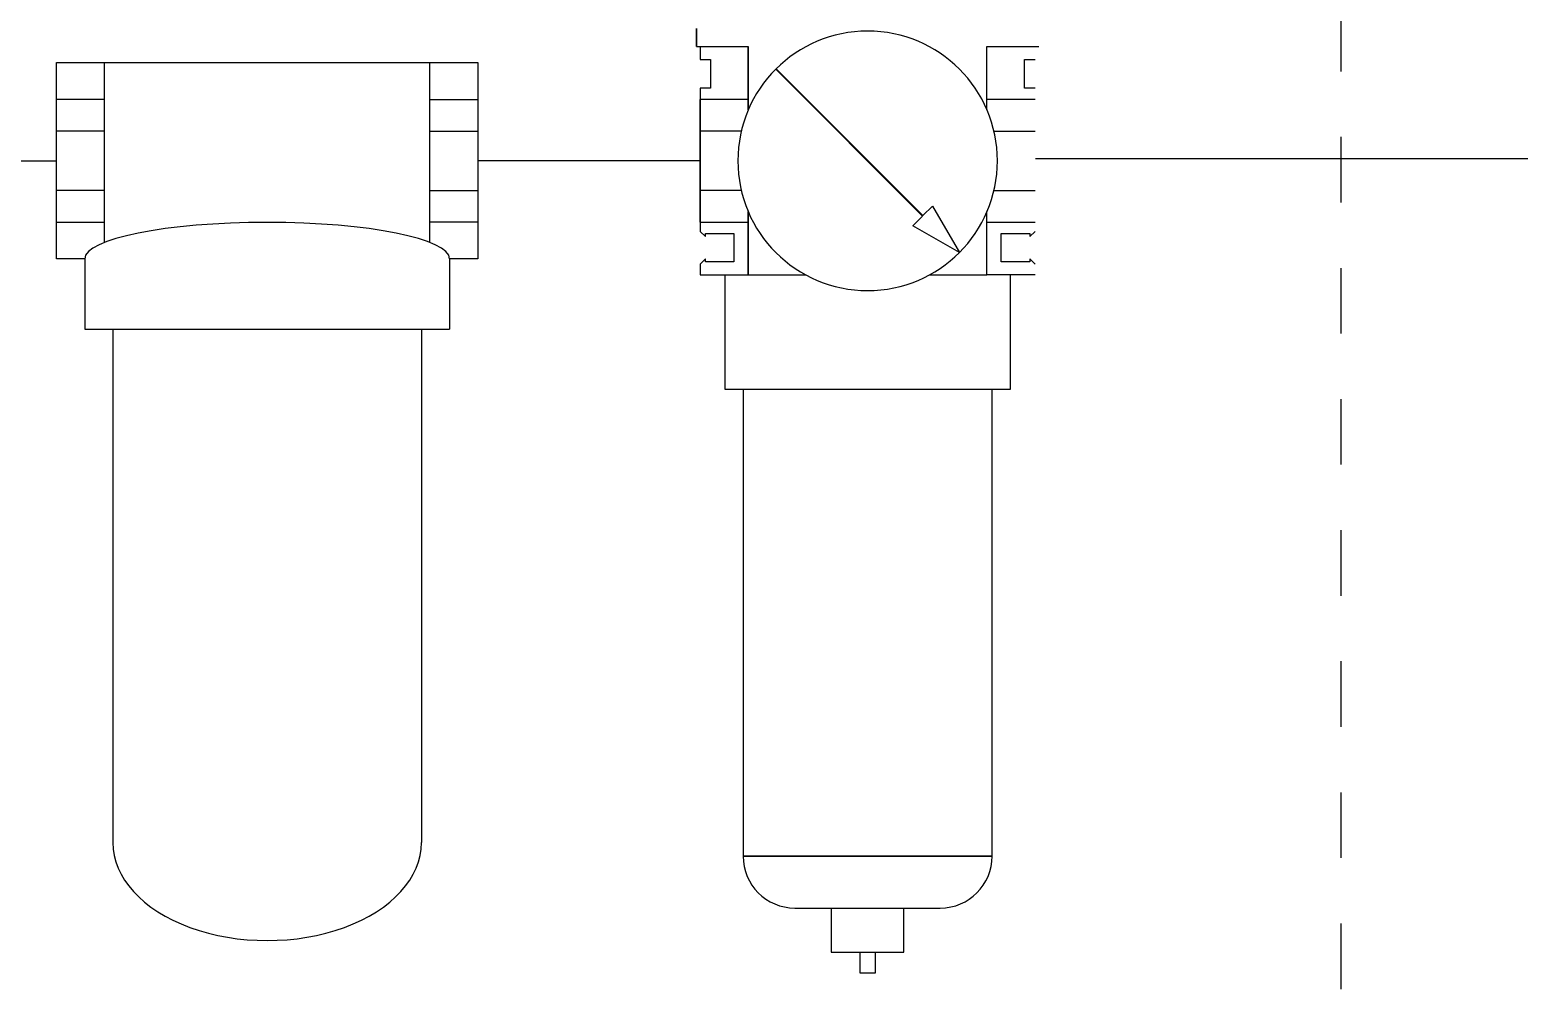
# Model space of a CAD drawing. Header units: millimetres. Extents: x 256 to 2599, y 626 to 1192.
# Drawn here: x 1964.69 to 2010.13, y 740.86 to 770.5 of the extents above; entities that cross this region are included whole.
import ezdxf

# ---------------------------------------------------------------- set-up
doc = ezdxf.new("R2010")
doc.units = ezdxf.units.MM
doc.linetypes.add('DASHEDTHIN0', pattern=[4, 2, -2])
for name, color, linetype in [('Aria compressa', 140, 'Continuous'), ('MAIN-1', 7, 'Continuous'), ('MAIN-2', 7, 'Continuous'), ('Tag', 7, 'Continuous')]:
    doc.layers.add(name, color=color, linetype=linetype)
doc.styles.add('PNP_LTYPE', font='txt.shx')
doc.linetypes.add('ISO-GENERAL', pattern='A,5,["/",PNP_LTYPE,S=1.5,R=0,X=0,Y=-0.75],-0.0001', length=5.0001)

msp = doc.modelspace()

# ---------------------------------------------------------------- linework, layer by layer
for p, q in [((1966.976, 764.016), (1966.976, 769.499)), ((1976.892, 764.016), (1976.892, 769.499)), ((1966.367, 763.508), (1966.367, 761.368)), ((1977.501, 763.508), (1977.501, 761.368)), ((1966.367, 761.368), (1977.501, 761.368)), ((1966.367, 761.368), (1967.223, 761.368)), ((1967.223, 761.368), (1967.223, 745.702)), ((1976.645, 761.368), (1976.645, 745.702))]:
    msp.add_line(p, q)
msp.add_lwpolyline([(1966.367, 763.508), (1965.511, 763.508), (1965.511, 769.499), (1978.357, 769.499), (1978.357, 763.508), (1977.501, 763.508)])
for centre, major_axis, ratio, start_param, end_param in [((1971.934, 763.508), (-5.567, 0), 0.200735, 3.141593, 6.283185), ((1971.934, 745.702), (-4.711, 0), 0.634562, 0, 3.141593)]:
    msp.add_ellipse(centre, major_axis=major_axis, ratio=ratio, start_param=start_param, end_param=end_param)
at = {"layer": 'Aria compressa', "linetype": 'ISO-GENERAL'}
for p, q in [((2259.165, 766.559), (1995.377, 766.559)), ((1958.722, 766.503), (1965.511, 766.503)), ((1985.146, 766.503), (1978.357, 766.503))]:
    msp.add_line(p, q, dxfattribs=at)
at = {"layer": 'MAIN-1'}
for p, q in [((1985.028, 770.541), (1985.028, 769.987)), ((1985.028, 769.987), (1985.028, 770.541)), ((1985.028, 769.987), (1986.611, 769.987)), ((1986.611, 769.987), (1986.611, 768.055)), ((1986.611, 768.055), (1986.611, 769.987)), ((1993.894, 769.987), (1995.477, 769.987)), ((1993.894, 768.055), (1993.894, 769.987)), ((1995.042, 769.591), (1995.359, 769.591)), ((1995.042, 768.72), (1995.042, 769.591)), ((1995.359, 768.372), (1993.894, 768.372)), ((1995.359, 768.72), (1995.042, 768.72)), ((1986.611, 764.952), (1986.611, 763.02)), ((1986.611, 763.02), (1986.611, 764.952)), ((1993.894, 763.02), (1993.894, 764.952)), ((1993.894, 764.635), (1995.359, 764.635)), ((1994.33, 764.287), (1995.2, 764.287)), ((1994.33, 763.416), (1994.33, 764.287)), ((1995.2, 764.19), (1995.359, 764.348)), ((1995.2, 764.287), (1995.2, 764.19)), ((1995.2, 763.416), (1994.33, 763.416)), ((1995.2, 763.513), (1995.2, 763.416)), ((1995.359, 763.354), (1995.2, 763.513)), ((1985.146, 763.02), (1986.611, 763.02)), ((1985.898, 763.02), (1985.898, 759.537)), ((1986.611, 763.02), (1988.372, 763.02)), ((1992.133, 763.02), (1993.894, 763.02)), ((1995.359, 763.02), (1993.894, 763.02)), ((1994.607, 759.537), (1994.607, 763.02)), ((1985.898, 759.537), (1994.607, 759.537)), ((1986.453, 759.537), (1986.453, 745.287)), ((1994.052, 745.287), (1994.052, 759.537)), ((1986.453, 745.287), (1990.252, 745.287)), ((1990.252, 745.287), (1994.052, 745.287)), ((1988.036, 743.704), (1990.252, 743.704)), ((1989.144, 743.704), (1989.144, 742.358)), ((1990.252, 743.704), (1992.469, 743.704)), ((1991.361, 742.358), (1991.361, 743.704)), ((1989.144, 742.358), (1991.361, 742.358)), ((1990.015, 742.358), (1990.015, 741.725)), ((1990.49, 741.725), (1990.49, 742.358)), ((1990.015, 741.725), (1990.49, 741.725))]:
    msp.add_line(p, q, dxfattribs=at)
for centre, start, end in [((1988.036, 745.287), 180, 270), ((1992.469, 745.287), 270, 0)]:
    msp.add_arc(centre, 1.583, start, end, dxfattribs=at)
at = {"layer": 'MAIN-2'}
for p, q in [((1985.028, 769.987), (1985.028, 769.987)), ((1985.028, 769.987), (1985.028, 769.987)), ((1985.146, 769.987), (1985.146, 769.987)), ((1985.146, 769.987), (1985.146, 769.591)), ((1986.611, 769.987), (1986.611, 769.987)), ((1986.611, 769.987), (1986.611, 769.987)), ((1986.611, 769.987), (1986.611, 769.987)), ((1986.611, 769.987), (1986.611, 769.987)), ((1993.894, 769.987), (1993.894, 769.987)), ((1993.894, 769.987), (1993.894, 769.987)), ((1985.146, 769.591), (1985.146, 769.591)), ((1985.146, 769.591), (1985.463, 769.591)), ((1985.463, 769.591), (1985.463, 769.591)), ((1985.463, 769.591), (1985.463, 768.72)), ((1991.926, 764.818), (1987.448, 769.297)), ((1987.459, 769.308), (1991.937, 764.83)), ((1995.042, 769.591), (1995.042, 769.591)), ((1966.976, 768.372), (1965.511, 768.372)), ((1976.892, 768.372), (1978.357, 768.372)), ((1985.146, 768.72), (1985.146, 768.72)), ((1985.146, 768.72), (1985.146, 768.372)), ((1985.463, 768.72), (1985.146, 768.72)), ((1985.146, 768.372), (1985.146, 768.372)), ((1985.146, 768.372), (1985.146, 764.635)), ((1985.146, 768.372), (1985.146, 768.372)), ((1986.611, 768.372), (1985.146, 768.372)), ((1985.146, 764.635), (1985.146, 768.372)), ((1985.146, 764.635), (1985.146, 768.372)), ((1985.463, 768.72), (1985.463, 768.72)), ((1986.611, 768.372), (1986.611, 768.372)), ((1986.611, 768.372), (1986.611, 768.372)), ((1986.611, 768.372), (1986.611, 768.372)), ((1986.611, 768.372), (1986.611, 768.372)), ((1993.894, 768.372), (1993.894, 768.372)), ((1993.894, 768.372), (1993.894, 768.372)), ((1995.042, 768.72), (1995.042, 768.72)), ((1966.976, 767.409), (1965.511, 767.409)), ((1976.892, 767.409), (1978.357, 767.409)), ((1986.399, 767.409), (1985.146, 767.409)), ((1994.106, 767.409), (1995.359, 767.409)), ((1966.976, 765.597), (1965.511, 765.597)), ((1976.892, 765.597), (1978.357, 765.597)), ((1986.399, 765.597), (1985.146, 765.597)), ((1994.106, 765.597), (1995.359, 765.597)), ((1991.632, 764.524), (1991.926, 764.818)), ((1991.926, 764.818), (1991.926, 764.818)), ((1991.937, 764.83), (1992.232, 765.124)), ((1991.937, 764.83), (1991.937, 764.83)), ((1992.232, 765.124), (1992.232, 765.124)), ((1992.232, 765.124), (1993.051, 763.705)), ((1965.511, 764.635), (1966.976, 764.635)), ((1978.357, 764.635), (1976.892, 764.635)), ((1985.146, 764.635), (1985.146, 764.635)), ((1985.146, 764.635), (1985.146, 764.348)), ((1985.146, 764.635), (1985.146, 764.635)), ((1985.146, 764.635), (1986.611, 764.635)), ((1985.146, 764.348), (1985.146, 764.348)), ((1985.146, 764.348), (1985.305, 764.19)), ((1985.305, 764.287), (1985.305, 764.287)), ((1985.305, 764.19), (1985.305, 764.287)), ((1985.305, 764.287), (1986.175, 764.287)), ((1986.175, 764.287), (1986.175, 764.287)), ((1986.175, 764.287), (1986.175, 763.416)), ((1986.611, 764.635), (1986.611, 764.635)), ((1986.611, 764.635), (1986.611, 764.635)), ((1986.611, 764.635), (1986.611, 764.635)), ((1986.611, 764.635), (1986.611, 764.635)), ((1993.051, 763.705), (1991.632, 764.524)), ((1991.632, 764.524), (1991.632, 764.524)), ((1993.894, 764.635), (1993.894, 764.635)), ((1993.894, 764.635), (1993.894, 764.635)), ((1994.33, 764.287), (1994.33, 764.287)), ((1995.2, 764.287), (1995.2, 764.287)), ((1985.305, 764.19), (1985.305, 764.19)), ((1995.2, 764.19), (1995.2, 764.19)), ((1985.305, 763.513), (1985.146, 763.354)), ((1985.305, 763.513), (1985.305, 763.513)), ((1985.305, 763.416), (1985.305, 763.513)), ((1985.305, 763.416), (1985.305, 763.416)), ((1986.175, 763.416), (1985.305, 763.416)), ((1986.175, 763.416), (1986.175, 763.416)), ((1994.33, 763.416), (1994.33, 763.416)), ((1995.2, 763.513), (1995.2, 763.513)), ((1995.2, 763.416), (1995.2, 763.416)), ((1985.146, 763.354), (1985.146, 763.354)), ((1985.146, 763.354), (1985.146, 763.02)), ((1985.146, 763.02), (1985.146, 763.02)), ((1986.611, 763.02), (1986.611, 763.02)), ((1986.611, 763.02), (1986.611, 763.02)), ((1986.611, 763.02), (1986.611, 763.02)), ((1986.611, 763.02), (1986.611, 763.02)), ((1993.894, 763.02), (1993.894, 763.02)), ((1993.894, 763.02), (1993.894, 763.02)), ((1990.252, 745.287), (1986.453, 745.287)), ((1994.052, 745.287), (1990.252, 745.287))]:
    msp.add_line(p, q, dxfattribs=at)
for start, end in [(90, 270), (270, 90)]:
    msp.add_arc((1990.252, 766.503), 3.958, start, end, dxfattribs=at)
at = {"layer": 'Tag', "linetype": 'DASHEDTHIN0'}
msp.add_line((2004.697, 705.232), (2004.697, 773.592), dxfattribs=at)

doc.saveas('drawing.dxf')
